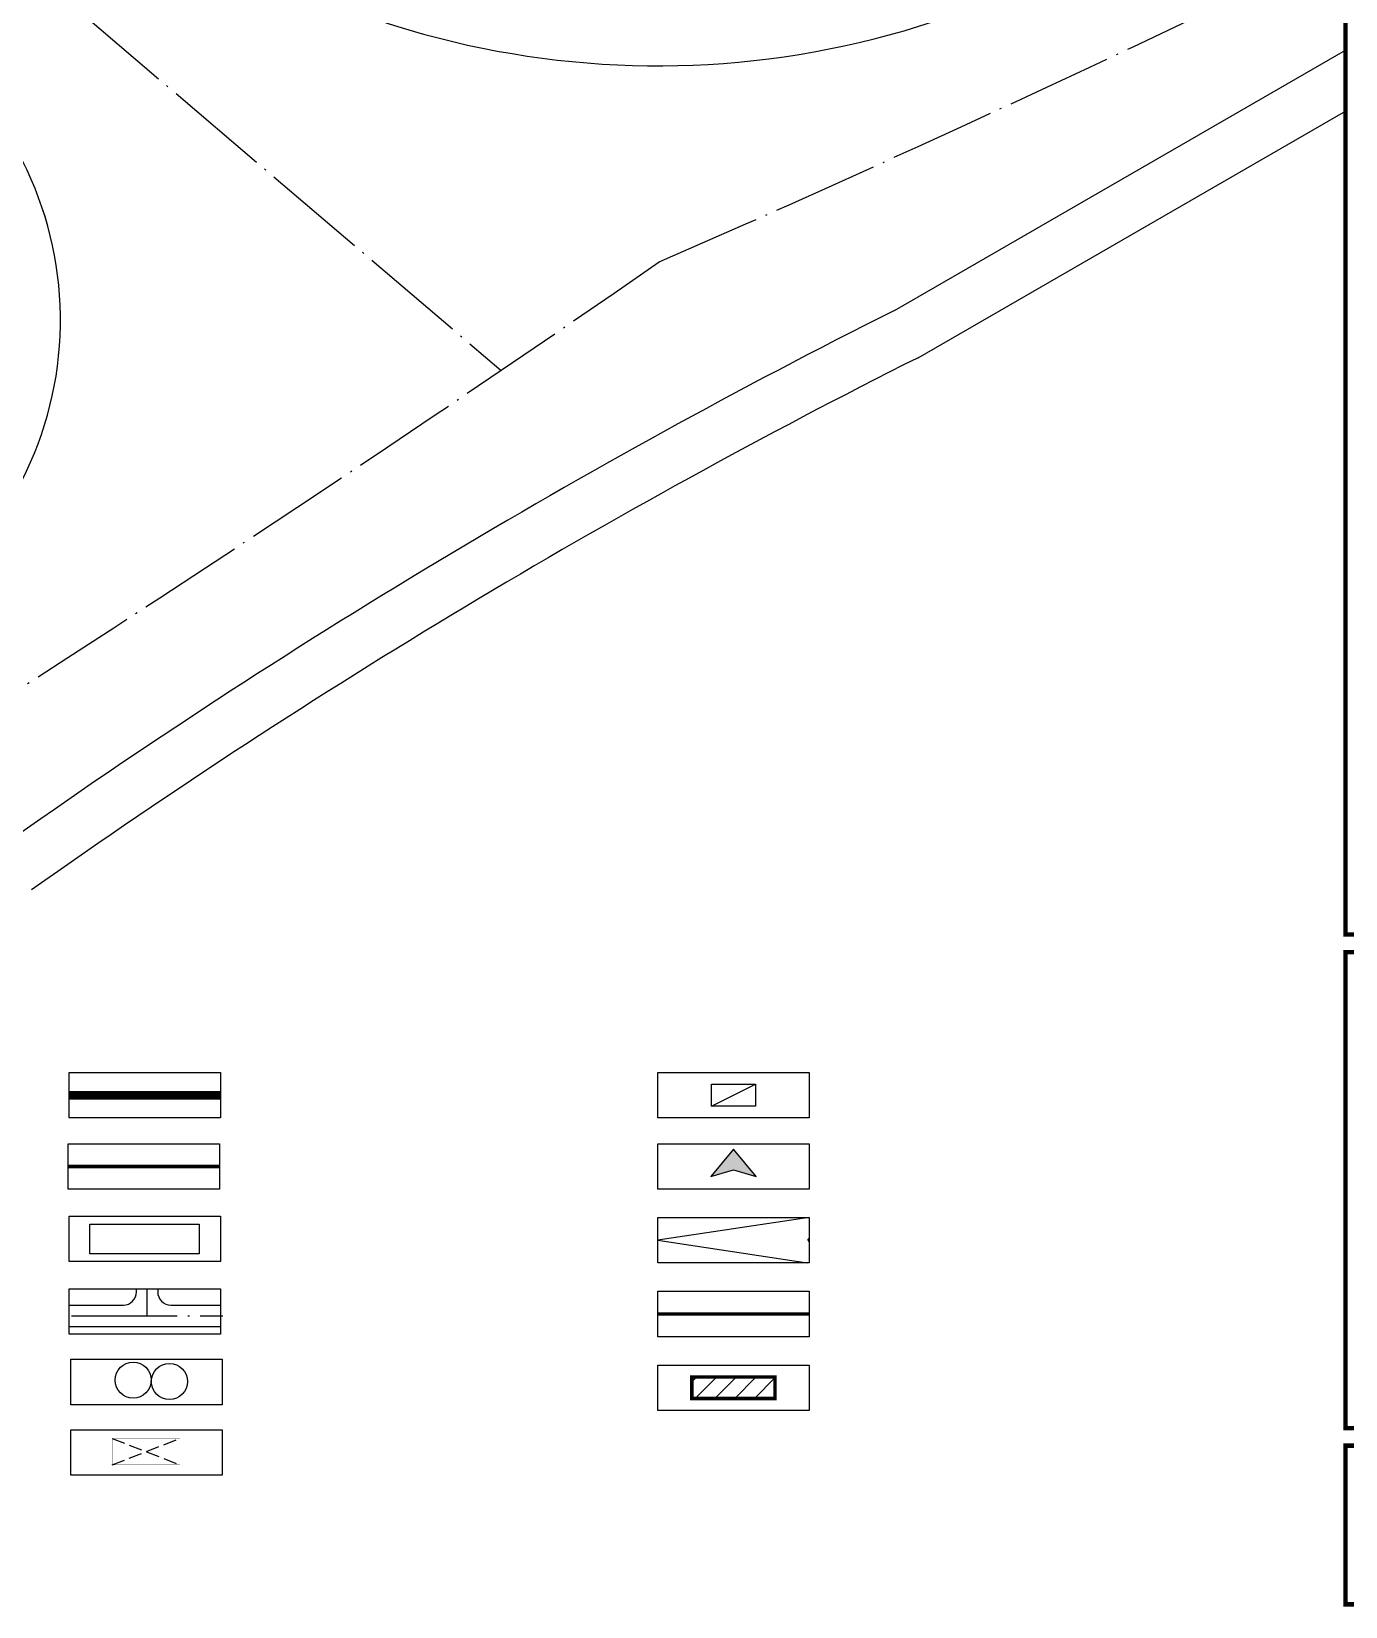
# Model space of a CAD drawing. Extents: x 36524853 to 36525459, y 2743936 to 2747542.
# Drawn here: x 36525074.6 to 36525149.2, y 2746200 to 2746289.4 of the extents above; entities that cross this region are included whole.
import ezdxf

# ---------------------------------------------------------------- set-up
doc = ezdxf.new("R2010")
doc.units = 0
doc.header["$LTSCALE"] = 1000
doc.header["$MEASUREMENT"] = 0
for name, pattern in [('CENTER2', [1.125, 0.75, -0.125, 0.125, -0.125]), ('DASH', [0.35, 0.25, -0.1]), ('DASHDOT', [25.4, 12.7, -6.35, 0, -6.35]), ('DOTE', [2.42, 2, -0.2, 0.02, -0.2])]:
    doc.linetypes.add(name, pattern=pattern)
for name, color, linetype in [('0-扑救场地', 6, 'DASH'), ('0-用地红线', 1, 'DOTE'), ('0-规划地下室', 2, 'Continuous'), ('0-规划建筑', 34, 'Continuous'), ('0-规划扑救场地', 230, 'DASH'), ('0-规划绿地植物', 107, 'Continuous'), ('0-规划车位', 8, 'Continuous'), ('0-规划道路', 4, 'Continuous'), ('0-规划道路中线', 211, 'DASHDOT'), ('_0', 7, 'Continuous'), ('A0-12 图框-中粗线', 41, 'Continuous'), ('道路', 251, 'Continuous'), ('道路绿化-d', 3, 'Continuous')]:
    doc.layers.add(name, color=color, linetype=linetype)

# ---------------------------------------------------------------- blocks, each defined once
blk = doc.blocks.new('fdsafadf')
at = {"layer": '_0'}
h = blk.add_hatch(color=1, dxfattribs=at)
h.dxf.hatch_style = 1
h.paths.add_polyline_path([(0, -0.236), (-0.263, 0.655), (0.813, -0.236), (-0.263, -1.128)])
at = {"layer": '_0', "color": 1}
blk.add_lwpolyline([(0, -0.236), (-0.263, 0.655), (0.813, -0.236), (-0.263, -1.128)], close=True, dxfattribs=at)
blk = doc.blocks.new('车位')
at = {"layer": '道路绿化-d', "color": 8}
blk.add_line((-2.64, -1.22), (2.36, 1.28), dxfattribs=at)
blk.add_lwpolyline([(-2.64, 1.28), (2.36, 1.28), (2.36, -1.22), (-2.64, -1.22), (-2.64, 1.28)], close=True, dxfattribs=at)
blk = doc.blocks.new('s01')
at = {"layer": '0-规划绿地植物'}
blk.add_circle((0, 0), 2.05, dxfattribs=at)
blk = doc.blocks.new('A$C00E3302F')
at = {"layer": 'A0-12 图框-中粗线', "const_width": 50, "flags": 128}
for points in [[(0, 200), (0, 10700), (7000, 10700), (7000, 200)], [(7000, -5400), (0, -5400), (0, 0), (7000, 0)], [(0, -7400), (0, -5600), (7000, -5600), (7000, -7400)]]:
    blk.add_lwpolyline(points, close=True, dxfattribs=at)
blk = doc.blocks.new('A$C6202001D')
blk.add_blockref('A$C00E3302F', (51200, 19900))
blk = doc.blocks.new('分析图底图')
at = {"layer": '0-规划道路', "color": 251}
for p, q in [((99.764, -53.318), (125.373, -38.547)), ((101.11, -56), (125.373, -42.004))]:
    blk.add_line(p, q, dxfattribs=at)
for centre, radius, start, end in [((86.333, 10.562), 50, 229.59743, 293.32722), ((32.426, -53.863), 20, 305.2834, 49.59743), ((276.051, -404.561), 393, 116.65189, 125.2834), ((276.051, -404.561), 390, 116.65189, 125.2834)]:
    blk.add_arc(centre, radius, start, end, dxfattribs=at)
at = {"layer": '0-规划道路中线', "color": 251, "linetype": 'DOTE', "ltscale": 0.003}
blk.add_line((-7.724, 15.767), (77.439, -56.719), dxfattribs=at)
for centre, radius, start, end in [((-313.482, 865.991), 1000, 293.571982, 296.030862), ((-653.17, 1019.474), 1300.761, 302.46209, 304.651353)]:
    blk.add_arc(centre, radius, start, end, dxfattribs=at)

msp = doc.modelspace()

# ---------------------------------------------------------------- hatches: boundary and pattern name
at = {"layer": '0-规划扑救场地', "linetype": 'DASH', "ltscale": 0.005}
h = msp.add_hatch(dxfattribs=at)
h.set_pattern_fill('ANSI31', color=40, scale=0.5)
h.set_pattern_definition([(45, (22796.2306, 15872.03924), (-0.561266007567, 0.561266007567), [])])
h.paths.add_polyline_path([(36525112.058, 2746213.019), (36525116.776, 2746213.019), (36525116.776, 2746211.798), (36525112.058, 2746211.798)])

# ---------------------------------------------------------------- linework, layer by layer
for points in [[(36525076.704, 2746230.291), (36525085.29, 2746230.291), (36525085.29, 2746227.717), (36525076.704, 2746227.717)], [(36525110.124, 2746230.291), (36525118.71, 2746230.291), (36525118.71, 2746227.717), (36525110.124, 2746227.717)], [(36525076.653, 2746226.255), (36525085.239, 2746226.255), (36525085.239, 2746223.681), (36525076.653, 2746223.681)], [(36525110.124, 2746226.255), (36525118.71, 2746226.255), (36525118.71, 2746223.681), (36525110.124, 2746223.681)], [(36525076.704, 2746222.14), (36525085.29, 2746222.14), (36525085.29, 2746219.566), (36525076.704, 2746219.566)], [(36525110.124, 2746222.068), (36525118.71, 2746222.068), (36525118.71, 2746219.494), (36525110.124, 2746219.494)], [(36525076.704, 2746218.032), (36525085.29, 2746218.032), (36525085.29, 2746215.458), (36525076.704, 2746215.458)], [(36525110.124, 2746217.882), (36525118.71, 2746217.882), (36525118.71, 2746215.308), (36525110.124, 2746215.308)], [(36525076.806, 2746214.024), (36525085.392, 2746214.024), (36525085.392, 2746211.45), (36525076.806, 2746211.45)], [(36525110.124, 2746213.696), (36525118.71, 2746213.696), (36525118.71, 2746211.122), (36525110.124, 2746211.122)], [(36525076.806, 2746210.015), (36525085.392, 2746210.015), (36525085.392, 2746207.441), (36525076.806, 2746207.441)]]:
    msp.add_lwpolyline(points, close=True)
at = {"layer": '0-扑救场地', "color": 251, "linetype": 'DASH', "ltscale": 0.003}
for p, q in [((36525079.141, 2746209.535), (36525082.996, 2746208.035)), ((36525079.141, 2746208.035), (36525082.996, 2746209.535))]:
    msp.add_line(p, q, dxfattribs=at)
at = {"layer": '0-扑救场地', "color": 251, "linetype": 'DASH', "ltscale": 0.003, "const_width": 0.015}
msp.add_lwpolyline([(36525082.996, 2746209.535), (36525079.141, 2746209.535), (36525079.141, 2746208.035), (36525082.996, 2746208.035)], close=True, dxfattribs=at)
at = {"layer": '0-用地红线', "color": 251, "ltscale": 0.003, "const_width": 0.5, "flags": 128}
msp.add_lwpolyline([(36525076.704, 2746229.004), (36525085.29, 2746229.004)], dxfattribs=at)
at = {"layer": '0-规划地下室', "color": 251, "linetype": 'DASH', "ltscale": 0.003, "const_width": 0.2}
msp.add_lwpolyline([(36525076.653, 2746224.968), (36525085.239, 2746224.968)], dxfattribs=at)
at = {"layer": '0-规划建筑', "color": 251, "linetype": 'Continuous', "flags": 128}
msp.add_lwpolyline([(36525077.886, 2746221.694), (36525084.094, 2746221.694), (36525084.094, 2746220.016), (36525077.886, 2746220.016)], close=True, dxfattribs=at)
at = {"layer": '0-规划扑救场地', "color": 40, "linetype": 'DASH', "ltscale": 0.005, "const_width": 0.2, "flags": 128}
msp.add_lwpolyline([(36525112.058, 2746213.019), (36525116.776, 2746213.019), (36525116.776, 2746211.798), (36525112.058, 2746211.798)], close=True, dxfattribs=at)
at = {"layer": '0-规划道路', "color": 4}
for p, q in [((36525123.551, 2746273.538), (36525149.161, 2746288.31)), ((36525124.897, 2746270.857), (36525149.161, 2746284.852))]:
    msp.add_line(p, q, dxfattribs=at)
at = {"layer": '0-规划道路', "color": 251}
for p, q in [((36525118.71, 2746222.068), (36525110.124, 2746220.781)), ((36525110.124, 2746220.781), (36525118.604, 2746219.494))]:
    msp.add_line(p, q, dxfattribs=at)
for points in [[(36525076.704, 2746217.105), (36525079.783, 2746217.105, 0.414214), (36525080.522, 2746217.844), (36525080.522, 2746218.032)], [(36525081.734, 2746218.032), (36525081.734, 2746217.844, 0.414214), (36525082.473, 2746217.105), (36525085.29, 2746217.105)]]:
    msp.add_lwpolyline(points, format="xyb", dxfattribs=at)
at = {"layer": '0-规划道路', "color": 1, "linetype": 'CENTER2', "ltscale": 0.005, "const_width": 0.2}
msp.add_lwpolyline([(36525110.124, 2746216.595), (36525118.71, 2746216.595)], dxfattribs=at)
at = {"layer": '0-规划道路', "color": 251}
msp.add_lwpolyline([(36525076.704, 2746215.894), (36525085.29, 2746215.894)], dxfattribs=at)
at = {"layer": '0-规划道路', "color": 4}
for centre, radius, start, end in [((36525110.121, 2746337.418), 50, 229.59743, 293.32722), ((36525056.214, 2746272.994), 20, 305.2834, 49.59743), ((36525299.839, 2745922.295), 393, 116.65189, 125.2834), ((36525299.839, 2745922.295), 390, 116.65189, 125.2834)]:
    msp.add_arc(centre, radius, start, end, dxfattribs=at)
at = {"layer": '0-规划道路中线', "color": 251, "linetype": 'DOTE', "ltscale": 0.003}
msp.add_line((36525081.128, 2746216.499), (36525081.128, 2746218.032), dxfattribs=at)
msp.add_lwpolyline([(36525076.835, 2746216.499), (36525085.421, 2746216.499)], dxfattribs=at)
at = {"layer": '道路', "color": 251}
for q in [(36525118.71, 2746220.873), (36525118.71, 2746220.69)]:
    msp.add_line((36525118.636, 2746220.781), q, dxfattribs=at)

# ---------------------------------------------------------------- block references
at = {"xscale": 0.005, "yscale": 0.005, "zscale": 0.005}
msp.add_blockref('A$C6202001D', (36524893.161, 2746137.623), dxfattribs=at)
msp.add_blockref('分析图底图', (36525023.788, 2746326.856))
at = {"layer": '0-规划绿地植物', "color": 251, "xscale": 0.5, "yscale": 0.5, "zscale": 0.5, "rotation": 351.2594842512447}
for p in [(36525080.34, 2746212.844), (36525082.394, 2746212.768)]:
    msp.add_blockref('s01', p, dxfattribs=at)
at = {"layer": '0-规划车位', "color": 251, "xscale": 0.5, "yscale": 0.5, "zscale": 0.5}
msp.add_blockref('车位', (36525114.489, 2746228.989), dxfattribs=at)
at = {"layer": '道路', "color": 251, "xscale": -1.44, "yscale": 1.44, "zscale": 1.44, "rotation": 270.000016013919}
msp.add_blockref('fdsafadf', (36525114.758, 2746224.782), dxfattribs=at)

doc.saveas('drawing.dxf')
